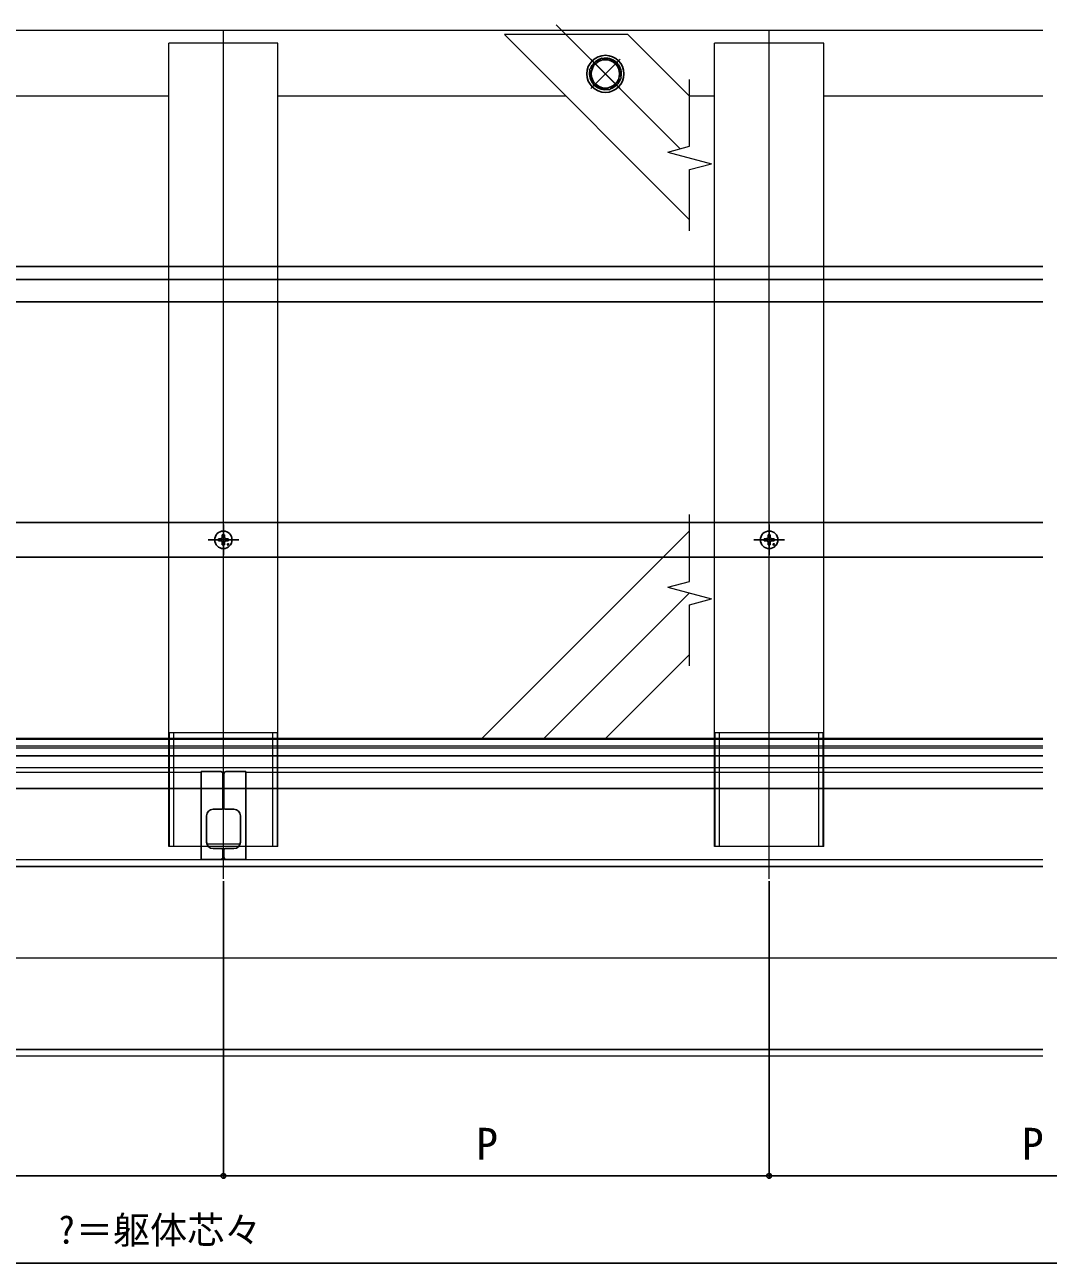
# Model space of a CAD drawing. Units: millimetres, scale not verified. Extents: x -875 to 875, y -1304 to 1298.
# Drawn here: x -11 to 458, y 71 to 638 of the extents above; entities that cross this region are included whole.
import ezdxf
from ezdxf.enums import TextEntityAlignment as Align

# ---------------------------------------------------------------- set-up
doc = ezdxf.new("R2010")
doc.units = ezdxf.units.MM
doc.header["$LTSCALE"] = 8
doc.layers.add('0-4_YKK_12', color=2, linetype='Continuous', lineweight=18)
doc.layers.add('0-5_YKK_13', color=4, linetype='Continuous')
doc.layers.add('0-6_YKK_D', color=6, linetype='Continuous')
doc.styles.add('ＭＳ ゴシック', font='')
doc.styles.get('ＭＳ ゴシック').set_extended_font_data('MS Gothic')

msp = doc.modelspace()

# ---------------------------------------------------------------- linework, layer by layer
at = {"layer": '0-4_YKK_12'}
for p, q in [((-320, 635.9), (455.355, 635.9)), ((80, 247), (80, 635.9)), ((289.31, 581.59), (232.5, 638.4)), ((330, 247), (330, 635.9)), ((293.537, 549.079), (208.716, 633.9)), ((55, 261.9), (55, 629.9)), ((105, 629.9), (55, 629.9)), ((105, 261.9), (105, 629.9)), ((305, 261.9), (305, 629.9)), ((355, 629.9), (305, 629.9)), ((355, 261.9), (355, 629.9)), ((293.537, 582.722), (293.537, 613.359)), ((-76.716, 605.9), (55, 605.9)), ((105, 605.9), (236.716, 605.9)), ((293.284, 605.9), (305, 605.9)), ((355, 605.9), (455.355, 605.9)), ((283.537, 580.043), (293.537, 582.722)), ((283.537, 580.043), (303.537, 574.684)), ((293.537, 572.004), (303.537, 574.684)), ((293.537, 543.979), (293.537, 572.004)), ((293.537, 383.339), (293.537, 413.975)), ((293.537, 406.437), (198, 310.9)), ((283.537, 380.659), (293.537, 383.339)), ((283.537, 380.659), (303.537, 375.3)), ((293.401, 378.016), (226.284, 310.9)), ((293.537, 372.621), (303.537, 375.3)), ((293.537, 344.595), (293.537, 372.621)), ((293.537, 349.868), (254.569, 310.9)), ((105, 313.9), (55, 313.9)), ((55.3, 261.9), (55.3, 313.9)), ((57.3, 261.9), (57.3, 313.9)), ((102.7, 261.9), (102.7, 313.9)), ((104.7, 261.9), (104.7, 313.9)), ((355, 313.9), (305, 313.9)), ((305.3, 261.9), (305.3, 313.9)), ((307.3, 261.9), (307.3, 313.9)), ((352.7, 261.9), (352.7, 313.9)), ((354.7, 261.9), (354.7, 313.9)), ((455.355, 310.9), (-295, 310.9)), ((455.355, 307.9), (-295, 307.9)), ((455.355, 306.9), (-295, 306.9)), ((-334.25, 295.9), (69.75, 295.9)), ((455.355, 297.9), (-295, 297.9)), ((69.75, 255.9), (69.75, 295.9)), ((90.25, 295.9), (455.355, 295.9)), ((90.25, 295.9), (90.25, 255.9)), ((105, 261.9), (55, 261.9)), ((87.612, 263), (72.388, 263)), ((355, 261.9), (305, 261.9)), ((-360, 255.9), (412.18, 255.9)), ((80.25, 259.6), (79.75, 259.6)), ((80.25, 258.4), (79.75, 258.4)), ((90.25, 255.9), (455.355, 255.9)), ((415.18, 255.9), (455.355, 255.9)), ((-360, 252.9), (455.355, 252.9)), ((-359.5, 252.75), (455.355, 252.75)), ((-493.086, 210.9), (649.907, 210.9)), ((-360, 168.9), (455.355, 168.9)), ((-360, 165.9), (455.355, 165.9)), ((-359.5, 169.05), (455.355, 169.05))]:
    msp.add_line(p, q, dxfattribs=at)
msp.add_lwpolyline([(293.537, 605.648), (265.284, 633.9), (208.716, 633.9)], dxfattribs=at)
at = {"layer": '0-5_YKK_13'}
for p, q in [((261.718, 609.182), (248.283, 622.618)), ((261.718, 622.618), (248.283, 609.182)), ((455.355, 527.6), (-334.7, 527.6)), ((455.355, 521.6), (-334.7, 521.6)), ((455.355, 511.376), (-334.7, 511.376)), ((455.355, 410.4), (-335, 410.4)), ((80, 395.4), (80, 409.4)), ((330, 395.4), (330, 409.4)), ((78.863, 402.919), (79.38, 403.02)), ((79.481, 403.537), (79.38, 403.02)), ((79.5, 404.645), (79.481, 403.537)), ((80.5, 404.645), (80.519, 403.537)), ((80.519, 403.537), (80.62, 403.02)), ((81.137, 402.919), (80.62, 403.02)), ((328.863, 402.919), (329.38, 403.02)), ((329.481, 403.537), (329.38, 403.02)), ((329.5, 404.645), (329.481, 403.537)), ((330.5, 404.645), (330.519, 403.537)), ((330.519, 403.537), (330.62, 403.02)), ((331.137, 402.919), (330.62, 403.02)), ((73, 402.4), (87, 402.4)), ((77.755, 402.9), (78.863, 402.919)), ((77.755, 401.9), (78.863, 401.881)), ((78.863, 401.881), (79.38, 401.78)), ((79.481, 401.263), (79.38, 401.78)), ((79.5, 400.155), (79.481, 401.263)), ((80.5, 400.155), (80.519, 401.263)), ((80.519, 401.263), (80.62, 401.78)), ((81.137, 401.881), (80.62, 401.78)), ((82.245, 402.9), (81.137, 402.919)), ((82.245, 401.9), (81.137, 401.881)), ((323, 402.4), (337, 402.4)), ((327.755, 402.9), (328.863, 402.919)), ((327.755, 401.9), (328.863, 401.881)), ((328.863, 401.881), (329.38, 401.78)), ((329.481, 401.263), (329.38, 401.78)), ((329.5, 400.155), (329.481, 401.263)), ((330.5, 400.155), (330.519, 401.263)), ((330.519, 401.263), (330.62, 401.78)), ((331.137, 401.881), (330.62, 401.78)), ((332.245, 402.9), (331.137, 402.919)), ((332.245, 401.9), (331.137, 401.881)), ((455.355, 394.4), (-335, 394.4)), ((455.355, 311.4), (-335, 311.4)), ((455.355, 303.4), (-335, 303.4)), ((69.75, 296.2), (78.75, 296.2)), ((69.75, 295.7), (69.75, 296.2)), ((69.75, 295.7), (69.75, 256.4)), ((79.75, 295.2), (79.75, 279.4)), ((80.25, 295.2), (80.25, 279.4)), ((90.25, 296.2), (81.25, 296.2)), ((90.25, 295.7), (90.25, 296.2)), ((90.25, 295.7), (90.25, 256.4)), ((79.75, 288.4), (-345, 288.4)), ((79.75, 288.4), (80.25, 288.4)), ((455.355, 288.4), (80.25, 288.4)), ((79.25, 278.9), (75.25, 278.9)), ((80.75, 278.9), (84.75, 278.9)), ((72.25, 275.9), (72.25, 263.9)), ((87.75, 275.9), (87.75, 263.9)), ((75.25, 260.9), (79.25, 260.9)), ((79.75, 260.4), (79.75, 256.9)), ((80.25, 260.4), (80.25, 256.9)), ((84.75, 260.9), (80.75, 260.9))]:
    msp.add_line(p, q, dxfattribs=at)
msp.add_lwpolyline([(249.693, 610.593), (256.943, 608.65), (262.25, 613.957), (260.307, 621.207), (253.057, 623.15), (247.75, 617.843)], close=True, dxfattribs=at)
for points in [[(78.75, 255.9), (69.75, 255.9), (69.75, 256.4)], [(81.25, 255.9), (90.25, 255.9), (90.25, 256.4)]]:
    msp.add_lwpolyline(points, dxfattribs=at)
for centre, radius in [((255, 615.9), 8.5), ((255, 615.9), 6.5), ((80, 402.4), 4), ((330, 402.4), 4), ((82.121, 400.279), 0.3), ((332.121, 400.279), 0.3)]:
    msp.add_circle(centre, radius, dxfattribs=at)
for centre, radius, start, end in [((255, 615.9), 7.25, 108.70844, 161.29156), ((255, 615.9), 7.25, 48.70844, 101.29156), ((255, 615.9), 7.25, 348.70844, 41.29156), ((255, 615.9), 7.25, 168.70844, 221.29156), ((255, 615.9), 7.25, 288.70844, 341.29156), ((255, 615.9), 7.25, 228.70844, 281.29156), ((80, 402.4), 2.3, 77.44414, 102.55586), ((330, 402.4), 2.3, 77.44414, 102.55586), ((80, 402.4), 2.3, 167.44414, 192.55586), ((80, 402.4), 2.3, 257.44414, 282.55586), ((80, 402.4), 2.3, 347.44414, 12.55586), ((330, 402.4), 2.3, 167.44414, 192.55586), ((330, 402.4), 2.3, 257.44414, 282.55586), ((330, 402.4), 2.3, 347.44414, 12.55586), ((78.75, 295.2), 1, 0, 90), ((81.25, 295.2), 1, 90, 180), ((75.25, 275.9), 3, 90, 180), ((79.25, 279.4), 0.5, 270, 0), ((80.75, 279.4), 0.5, 180, 270), ((84.75, 275.9), 3, 0, 90), ((75.25, 263.9), 3, 180, 270), ((84.75, 263.9), 3, 270, 0), ((78.75, 256.9), 1, 270, 0), ((79.25, 260.4), 0.5, 0, 90), ((80.75, 260.4), 0.5, 90, 180), ((81.25, 256.9), 1, 180, 270)]:
    msp.add_arc(centre, radius, start, end, dxfattribs=at)
at = {"layer": '0-6_YKK_D'}
for p, q in [((80, 246), (80, 109.9)), ((80, 246), (80, 109.9)), ((330, 246), (330, 109.9)), ((330, 246), (330, 109.9)), ((-170, 110.9), (80, 110.9)), ((80, 110.9), (330, 110.9)), ((330, 110.9), (580, 110.9)), ((-402.5, 70.9), (562.5, 70.9))]:
    msp.add_line(p, q, dxfattribs=at)
for centre in [(80, 110.9), (80, 110.9), (330, 110.9), (330, 110.9)]:
    msp.add_circle(centre, 1.075, dxfattribs=at)

# ---------------------------------------------------------------- texts
at = {"layer": '0-6_YKK_D', "style": 'ＭＳ ゴシック'}
for s, height, p in [('P', 14.66, (195.795, 113.9)), ('P', 14.66, (445.795, 113.9)), ('?＝躯体芯々', 12.46, (3.935, 76.122))]:
    msp.add_text(s, height=height, dxfattribs=at).set_placement(p, align=Align.BOTTOM_LEFT)

doc.saveas('drawing.dxf')
